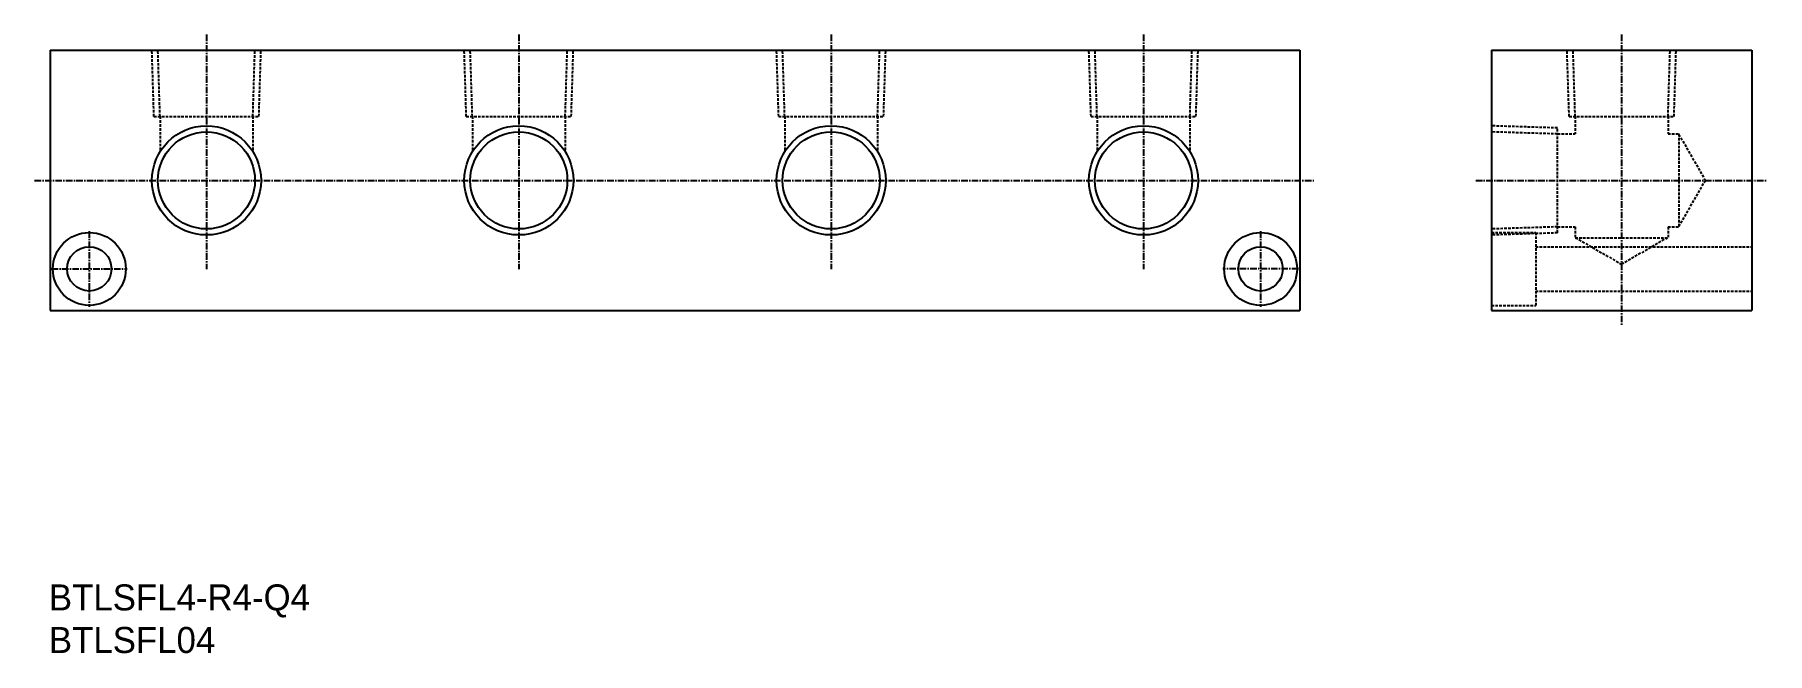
# Model space of a CAD drawing. Extents: x 911 to 1243, y 2724 to 2842.
import ezdxf

# ---------------------------------------------------------------- set-up
doc = ezdxf.new("R2010")
doc.units = 0
doc.linetypes.add('CENTER', pattern=[2, 1.25, -0.25, 0.25, -0.25])
doc.linetypes.add('DASHED', pattern=[0.75, 0.5, -0.25])
doc.layers.get('0').update_dxf_attribs({"linetype": 'CONTINUOUS'})
doc.layers.add('CENTER', color=1, linetype='CENTER')

msp = doc.modelspace()

# ---------------------------------------------------------------- linework, layer by layer
at = {"color": 7, "linetype": 'CONTINUOUS'}
for p, q in [((913.6, 2839.38), (1153.6, 2839.38)), ((913.6, 2839.38), (913.6, 2789.38)), ((1153.6, 2839.38), (1153.6, 2789.38)), ((1190.44, 2839.38), (1240.44, 2839.38)), ((1190.44, 2839.38), (1190.44, 2789.38)), ((1240.44, 2839.38), (1240.44, 2789.38)), ((913.6, 2789.38), (1153.6, 2789.38)), ((1190.44, 2789.38), (1240.44, 2789.38))]:
    msp.add_line(p, q, dxfattribs=at)
at = {"color": 3, "linetype": 'DASHED'}
for p, q in [((933.52, 2826.68), (933.12, 2839.38)), ((934.68, 2826.68), (934.28, 2839.38)), ((952.52, 2826.68), (952.91, 2839.38)), ((953.68, 2826.68), (954.08, 2839.38)), ((993.52, 2826.68), (993.12, 2839.38)), ((994.68, 2826.68), (994.28, 2839.38)), ((1012.52, 2826.68), (1012.91, 2839.38)), ((1013.68, 2826.68), (1014.08, 2839.38)), ((1053.52, 2826.68), (1053.12, 2839.38)), ((1054.68, 2826.68), (1054.28, 2839.38)), ((1072.52, 2826.68), (1072.91, 2839.38)), ((1073.68, 2826.68), (1074.08, 2839.38)), ((1113.52, 2826.68), (1113.12, 2839.38)), ((1114.68, 2826.68), (1114.28, 2839.38)), ((1132.52, 2826.68), (1132.91, 2839.38)), ((1133.68, 2826.68), (1134.08, 2839.38)), ((1205.36, 2826.68), (1204.96, 2839.38)), ((1206.52, 2826.68), (1206.12, 2839.38)), ((1224.36, 2826.68), (1224.75, 2839.38)), ((1225.52, 2826.68), (1225.91, 2839.38)), ((933.52, 2826.68), (953.68, 2826.68)), ((934.68, 2826.68), (934.68, 2819.88)), ((952.52, 2826.68), (952.52, 2819.88)), ((993.52, 2826.68), (1013.68, 2826.68)), ((994.68, 2826.68), (994.68, 2819.88)), ((1012.52, 2826.68), (1012.52, 2819.88)), ((1053.52, 2826.68), (1073.68, 2826.68)), ((1054.68, 2826.68), (1054.68, 2819.88)), ((1072.52, 2826.68), (1072.52, 2819.88)), ((1113.52, 2826.68), (1133.68, 2826.68)), ((1114.68, 2826.68), (1114.68, 2819.88)), ((1132.52, 2826.68), (1132.52, 2819.88)), ((1205.36, 2826.68), (1225.52, 2826.68)), ((1206.52, 2826.68), (1206.52, 2823.3)), ((1224.36, 2826.68), (1224.36, 2823.3)), ((1203.14, 2824.46), (1190.44, 2824.86)), ((1203.14, 2823.3), (1190.44, 2823.7)), ((1203.14, 2804.3), (1203.14, 2824.46)), ((1203.14, 2823.3), (1206.52, 2823.3)), ((1224.36, 2823.3), (1226.44, 2823.3)), ((1226.44, 2823.3), (1226.44, 2805.46)), ((1226.44, 2823.23), (1231.54, 2814.38)), ((1226.44, 2805.53), (1231.54, 2814.38)), ((1203.14, 2805.46), (1190.44, 2805.06)), ((1190.44, 2804.38), (1198.94, 2804.38)), ((1203.14, 2804.3), (1190.44, 2803.9)), ((1198.94, 2804.38), (1198.94, 2790.38)), ((1203.14, 2805.46), (1206.52, 2805.46)), ((1206.52, 2805.46), (1206.52, 2803.38)), ((1206.52, 2803.38), (1224.36, 2803.38)), ((1206.59, 2803.38), (1215.44, 2798.27)), ((1224.28, 2803.38), (1215.44, 2798.27)), ((1224.36, 2805.46), (1226.44, 2805.46)), ((1224.36, 2805.46), (1224.36, 2803.38)), ((1198.94, 2801.63), (1240.44, 2801.63)), ((1198.94, 2793.13), (1240.44, 2793.13)), ((1190.44, 2790.38), (1198.94, 2790.38))]:
    msp.add_line(p, q, dxfattribs=at)
at = {"color": 3, "linetype": 'CONTINUOUS'}
for centre in [(943.6, 2814.38), (1003.6, 2814.38), (1063.6, 2814.38), (1123.6, 2814.38)]:
    msp.add_circle(centre, 10.48, dxfattribs=at)
at = {"color": 7, "linetype": 'CONTINUOUS'}
for centre, radius in [((943.6, 2814.38), 9.32), ((1003.6, 2814.38), 9.32), ((1063.6, 2814.38), 9.32), ((1123.6, 2814.38), 9.32), ((921.1, 2797.38), 7), ((1146.1, 2797.38), 7), ((921.1, 2797.38), 4.25), ((1146.1, 2797.38), 4.25)]:
    msp.add_circle(centre, radius, dxfattribs=at)
at = {"layer": 'CENTER', "color": 1, "linetype": 'CENTER'}
for p, q in [((943.6, 2842.38), (943.6, 2797.34)), ((1003.6, 2842.38), (1003.6, 2797.34)), ((1063.6, 2842.38), (1063.6, 2797.34)), ((1123.6, 2842.38), (1123.6, 2797.34)), ((1215.44, 2842.38), (1215.44, 2786.38)), ((910.6, 2814.38), (1156.6, 2814.38)), ((1187.44, 2814.38), (1243.44, 2814.38)), ((921.1, 2804.63), (921.1, 2790.13)), ((1146.1, 2804.63), (1146.1, 2790.13)), ((913.85, 2797.38), (928.35, 2797.38)), ((1153.35, 2797.38), (1138.85, 2797.38))]:
    msp.add_line(p, q, dxfattribs=at)

# ---------------------------------------------------------------- texts
at = {"color": 7, "linetype": 'CONTINUOUS'}
for s, p in [('BTLSFL4-R4-Q4', (913.33, 2731.79)), ('BTLSFL04', (913.33, 2723.61))]:
    msp.add_text(s, height=5, dxfattribs=at).set_placement(p)

doc.saveas('drawing.dxf')
